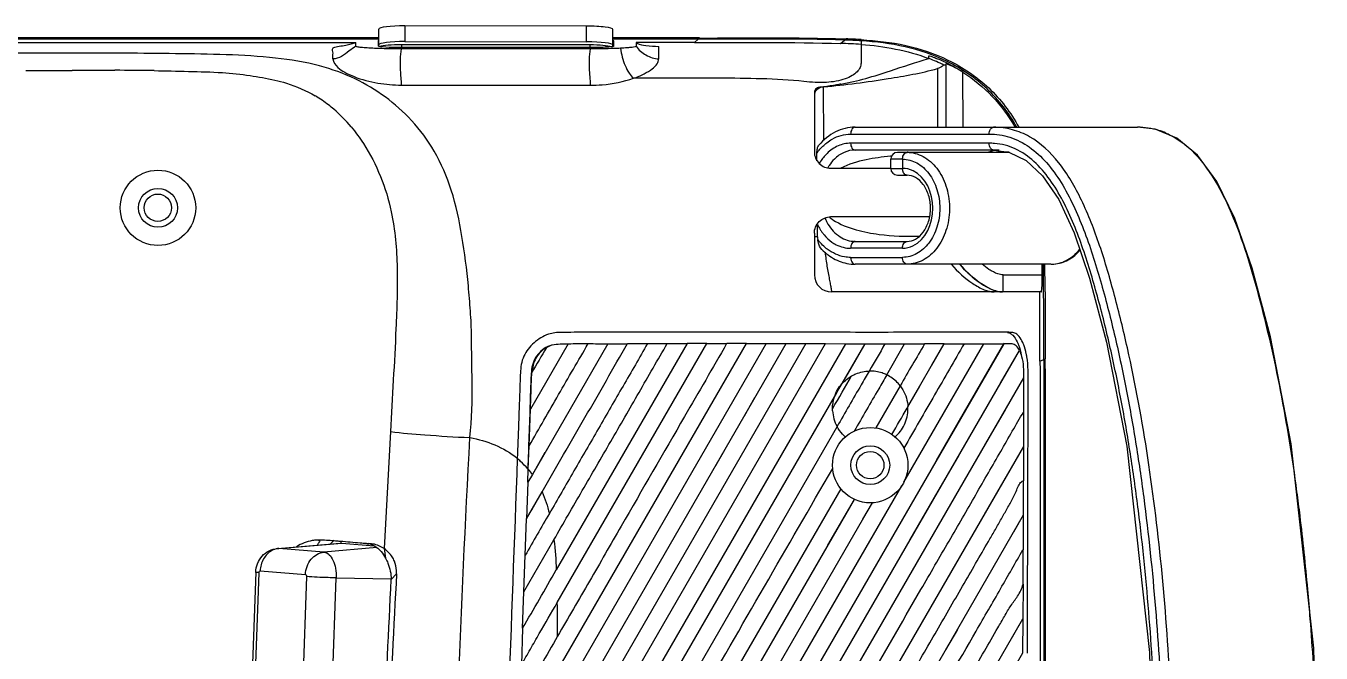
# Model space of a CAD drawing. Header units: millimetres. Extents: x 7426 to 8300, y 123 to 421.
# Drawn here: x 8222.36 to 8250.7, y 346.72 to 360.45 of the extents above; entities that cross this region are included whole.
import ezdxf

# ---------------------------------------------------------------- set-up
doc = ezdxf.new("R2010")
doc.units = ezdxf.units.MM
doc.layers.add('20_ALL_FEATURES', color=7, linetype='Continuous')

msp = doc.modelspace()

# ---------------------------------------------------------------- linework, layer by layer
at = {"layer": '20_ALL_FEATURES', "color": 7, "linetype": 'Continuous'}
for p, q in [((8230.075, 359.995), (8230.075, 360.377)), ((8230.65, 360.449), (8230.65, 360.105)), ((8234.625, 360.445), (8230.65, 360.449)), ((8234.625, 360.101), (8234.625, 360.445)), ((8235.2, 359.993), (8235.2, 360.372)), ((8230.062, 360.16), (8217.691, 360.159)), ((8217.691, 360.086), (8229.574, 360.086)), ((8229.574, 360.082), (8229.574, 360.084)), ((8229.574, 360.005), (8229.574, 360.082)), ((8230.062, 360.188), (8229.804, 360.188)), ((8230.062, 360.186), (8229.804, 360.186)), ((8230.062, 360.123), (8230.063, 360.005)), ((8230.088, 359.995), (8230.075, 359.995)), ((8234.706, 359.973), (8230.574, 359.974)), ((8234.706, 359.945), (8230.574, 359.946)), ((8230.575, 360.036), (8230.575, 359.974)), ((8234.7, 360.032), (8230.575, 360.036)), ((8230.65, 360.105), (8234.625, 360.101)), ((8234.7, 359.973), (8234.7, 360.032)), ((8235.2, 359.993), (8235.184, 359.993)), ((8237.094, 360.184), (8235.2, 360.186)), ((8237.094, 360.184), (8235.2, 360.185)), ((8237.065, 360.157), (8235.2, 360.158)), ((8235.217, 360.004), (8235.218, 360.122)), ((8235.706, 360.082), (8235.706, 360.004)), ((8236.986, 360.082), (8235.706, 360.082)), ((8236.206, 359.726), (8236.206, 360)), ((8236.986, 360.082), (8237.065, 360.158)), ((8240.181, 360.065), (8240.269, 360.139)), ((8240.269, 360.165), (8240.301, 360.164)), ((8240.269, 360.165), (8240.301, 360.164)), ((8240.631, 360.122), (8240.631, 360.043)), ((8222.356, 359.475), (8223.369, 359.475)), ((8223.369, 359.477), (8224.303, 359.477)), ((8242.3, 359.513), (8242.304, 358.23)), ((8242.486, 359.598), (8242.486, 358.23)), ((8242.861, 358.23), (8242.86, 359.434)), ((8230.574, 359.154), (8234.706, 359.15)), ((8239.819, 357.944), (8239.808, 359.112)), ((8239.609, 358.924), (8239.609, 357.685)), ((8240.5, 358.23), (8246.68, 358.23)), ((8240.402, 358.08), (8243.432, 358.08)), ((8239.665, 357.496), (8239.664, 357.664)), ((8243.432, 357.88), (8240.402, 357.88)), ((8243.65, 357.73), (8240.5, 357.73)), ((8243.876, 357.68), (8241.428, 357.68)), ((8243.863, 357.686), (8243.622, 357.685)), ((8241.278, 357.33), (8241.278, 357.53)), ((8241.538, 357.53), (8241.278, 357.53)), ((8241.538, 357.53), (8241.538, 357.33)), ((8239.963, 357.332), (8241.278, 357.332)), ((8241.278, 357.33), (8241.538, 357.33)), ((8241.428, 357.18), (8241.636, 357.18)), ((8242.125, 356.268), (8239.963, 356.268)), ((8239.677, 355.915), (8239.676, 356.095)), ((8239.609, 355.914), (8239.609, 354.998)), ((8239.678, 355.83), (8239.609, 355.83)), ((8239.678, 355.83), (8239.677, 355.915)), ((8240.5, 355.73), (8241.636, 355.73)), ((8241.538, 355.58), (8240.402, 355.58)), ((8240.402, 355.38), (8241.538, 355.38)), ((8244.786, 355.23), (8240.5, 355.23)), ((8243.736, 354.998), (8244.594, 354.998)), ((8244.572, 354.623), (8239.984, 354.623)), ((8240.286, 353.489), (8232.99, 340.853)), ((8239.421, 353.492), (8233.05, 342.456)), ((8234.224, 353.49), (8233.397, 352.057)), ((8235.09, 353.49), (8233.438, 350.629)), ((8236.823, 353.492), (8233.962, 348.536)), ((8233.983, 347.823), (8237.256, 353.492)), ((8238.556, 353.493), (8233.988, 345.581)), ((8233.989, 346.333), (8238.122, 353.493)), ((8233.989, 344.834), (8238.989, 353.493)), ((8243.751, 353.49), (8233.991, 336.586)), ((8233.992, 343.337), (8239.854, 353.491)), ((8235.523, 353.491), (8235.957, 353.491)), ((8235.957, 353.491), (8236.39, 353.492)), ((8236.39, 353.492), (8236.823, 353.492)), ((8237.256, 353.492), (8236.823, 353.492)), ((8237.256, 353.492), (8237.689, 353.493)), ((8238.123, 353.493), (8237.69, 353.493)), ((8238.122, 353.493), (8238.556, 353.493)), ((8238.556, 353.493), (8238.989, 353.493)), ((8239.421, 353.492), (8238.986, 352.739)), ((8238.988, 353.493), (8239.421, 353.492)), ((8239.421, 353.492), (8239.854, 353.491)), ((8239.854, 353.491), (8240.286, 353.489)), ((8240.215, 352.617), (8240.718, 353.487)), ((8241.192, 352.809), (8241.584, 353.488)), ((8241.567, 350.458), (8243.317, 353.49)), ((8241.584, 353.488), (8241.783, 353.489)), ((8241.654, 352.111), (8242.451, 353.491)), ((8241.783, 353.489), (8242.018, 353.49)), ((8242.181, 353.023), (8242.451, 353.49)), ((8242.451, 353.49), (8242.884, 353.49)), ((8242.884, 353.49), (8243.317, 353.49)), ((8243.75, 353.49), (8243.75, 353.49)), ((8233.989, 335.833), (8244.096, 353.339)), ((8244.545, 353.108), (8244.631, 353.147)), ((8244.662, 353.147), (8244.662, 353.161)), ((8244.186, 352.745), (8233.989, 335.082)), ((8241.486, 352.568), (8240.953, 351.646)), ((8241.654, 352.11), (8241.915, 352.562)), ((8232.961, 340.052), (8240.047, 352.326)), ((8238.076, 351.912), (8238.305, 352.309)), ((8239.529, 351.428), (8240.047, 352.326)), ((8233.367, 351.256), (8233.396, 352.057)), ((8241.636, 352.077), (8241.656, 352.067)), ((8243.782, 352.045), (8243.334, 351.268)), ((8244.284, 351.844), (8244.285, 352.059)), ((8244.283, 351.355), (8244.284, 351.844)), ((8230.334, 351.567), (8230.196, 349.003)), ((8240.105, 351.676), (8232.932, 339.252)), ((8233.349, 350.743), (8233.367, 351.256)), ((8244.183, 351.24), (8233.991, 333.586)), ((8237.449, 350.826), (8237.647, 351.169)), ((8244.182, 351.24), (8243.325, 349.753)), ((8244.183, 351.24), (8244.181, 350.486)), ((8244.282, 351.079), (8244.283, 351.355)), ((8233.714, 351.106), (8233.438, 350.629)), ((8242.238, 350.122), (8242.775, 351.051)), ((8244.28, 350.486), (8244.282, 351.079)), ((8233.339, 350.456), (8233.349, 350.743)), ((8233.438, 350.629), (8233.339, 350.456)), ((8232.787, 335.251), (8241.519, 350.375)), ((8233.338, 350.456), (8233.31, 349.656)), ((8240.186, 350.316), (8233.993, 339.589)), ((8238.53, 349.698), (8239.007, 350.524)), ((8244.178, 350.486), (8244.176, 349.733)), ((8244.278, 349.732), (8244.28, 350.45)), ((8244.28, 350.45), (8244.28, 350.486)), ((8232.845, 336.851), (8240.484, 350.082)), ((8233.31, 349.656), (8233.652, 350.249)), ((8233.423, 349.853), (8233.537, 350.05)), ((8240.873, 350.007), (8233.992, 338.089)), ((8239.904, 349.078), (8240.483, 350.082)), ((8240.873, 350.006), (8240.665, 349.646)), ((8241.699, 349.189), (8242.238, 350.122)), ((8244.179, 349.733), (8232.584, 329.65)), ((8244.176, 349.733), (8243.966, 349.363)), ((8244.179, 349.733), (8244.177, 348.978)), ((8244.278, 349.703), (8244.278, 349.732)), ((8244.278, 349.703), (8244.278, 349.732)), ((8233.281, 348.857), (8233.31, 349.656)), ((8244.276, 348.978), (8244.278, 349.703)), ((8228.773, 349.191), (8228.728, 349.19)), ((8228.757, 349.191), (8228.773, 349.191)), ((8228.808, 349.191), (8228.773, 349.191)), ((8228.81, 349.194), (8228.808, 349.191)), ((8233.253, 348.059), (8233.91, 349.196)), ((8234.442, 349.368), (8233.962, 348.536)), ((8240.474, 347.065), (8241.699, 349.189)), ((8227.863, 349.007), (8229.234, 349.124)), ((8227.863, 349.007), (8227.888, 349.007)), ((8227.888, 349.007), (8229.266, 349.124)), ((8228.878, 348.926), (8227.888, 349.007)), ((8230.038, 349.025), (8228.878, 348.926)), ((8229.266, 349.124), (8229.235, 349.124)), ((8229.266, 349.124), (8229.976, 349.067)), ((8230.196, 349.003), (8230.228, 348.791)), ((8244.173, 348.978), (8244.171, 348.224)), ((8244.275, 348.297), (8244.276, 348.978)), ((8233.253, 348.059), (8233.281, 348.857)), ((8227.384, 348.486), (8226.821, 332.502)), ((8226.896, 332.492), (8227.459, 348.476)), ((8227.483, 348.516), (8228.474, 348.436)), ((8228.494, 348.392), (8227.931, 332.408)), ((8228.582, 332.38), (8229.145, 348.364)), ((8229.145, 348.364), (8230.345, 348.339)), ((8230.467, 348.454), (8230.345, 348.329)), ((8244.275, 348.224), (8244.275, 348.297)), ((8233.225, 347.26), (8233.253, 348.059)), ((8244.174, 348.224), (8244.172, 347.469)), ((8244.273, 347.469), (8244.275, 348.224)), ((8242.562, 344.682), (8244.171, 347.469)), ((8243.943, 347.074), (8244.168, 347.469)), ((8244.168, 347.469), (8244.166, 346.715)), ((8244.272, 346.715), (8244.273, 347.469)), ((8233.225, 347.26), (8233.197, 346.461)), ((8242.737, 347.235), (8242.479, 346.788)), ((8240.86, 346.983), (8240.116, 345.696)), ((8244.166, 346.715), (8243.923, 346.291))]:
    msp.add_line(p, q, dxfattribs=at)
for points in [[(8250.696, 340.33), (8250.535, 346.822), (8250.043, 351.296), (8249.588, 353.637), (8249.191, 355.147), (8248.812, 356.234), (8248.416, 357.039), (8247.991, 357.616), (8247.541, 357.988), (8247.066, 358.185), (8246.68, 358.23)], [(8243.53, 357.73), (8243.865, 357.685), (8244.241, 357.505), (8244.603, 357.169), (8244.956, 356.647), (8245.294, 355.919), (8245.63, 354.928), (8245.998, 353.523), (8246.443, 351.243), (8246.938, 346.732), (8247.094, 340.33)], [(8240.215, 352.617), (8240.381, 352.904), (8240.718, 353.487)], [(8243.75, 353.49), (8242.889, 351.997), (8242.276, 350.935)], [(8243.25, 351.874), (8243.684, 352.628), (8244.095, 353.339)]]:
    msp.add_lwpolyline(points, dxfattribs=at)
for centre, radius in [((8225.246, 356.465), 0.825), ((8225.246, 356.465), 0.425), ((8225.244, 356.468), 0.3), ((8240.831, 350.83), 0.825), ((8240.831, 350.83), 0.425), ((8240.831, 350.83), 0.3)]:
    msp.add_circle(centre, radius, dxfattribs=at)
for centre, radius, start, end in [((8229.342, 361.015), 0.961, 282.5519, 283.941), ((8239.959, 351.145), 8.923, 85.6825, 88.5798), ((8239.992, 350.331), 9.812, 86.2626, 88.3822), ((8239.914, 348.52), 11.651, 86.4613, 88.099), ((8240.72, 356.122), 3.872, 63.6062, 68.9025), ((8240.778, 356.18), 3.864, 63.7609, 66.4244), ((8240.793, 356.213), 3.828, 63.5259, 63.7573), ((8240.83, 356.284), 3.747, 57.2107, 63.5466), ((8224.019, 272.203), 87.274, 89.25124, 89.81385), ((8227.272, 356.523), 2.78, 52.1895, 59.3368), ((8227.189, 356.416), 2.916, 49.2336, 52.1868), ((8227.02, 356.209), 3.182, 39.5584, 49.3818), ((8246.682, 356.655), 1.575, 72.9126, 90.0663), ((8246.675, 356.641), 1.591, 66.7937, 72.8166), ((8240.571, 356.952), 0.982, 134.2608, 141.2179), ((8241.428, 357.53), 0.15, 90, 180), ((8241.636, 356.977), 0.704, 86.5486, 89.9989), ((8243.658, 357.119), 0.612, 101.6693, 112.7492), ((8243.433, 356.421), 1.459, 85.307, 90.0166), ((8243.666, 357.158), 0.575, 111.1444, 113.6936), ((8243.651, 357.146), 0.584, 96.5745, 101.6085), ((8243.65, 357.158), 0.573, 94.0669, 96.5645), ((8243.651, 357.216), 0.515, 94.0143, 97.1701), ((8246.479, 356.312), 1.975, 51.1642, 53.4371), ((8240.709, 356.85), 1.154, 147.244, 149.5151), ((8240.65, 356.889), 1.083, 141.2208, 147.2869), ((8241.711, 352.408), 5.204, 94.6571, 94.8357), ((8241.428, 357.33), 0.15, 180, 270), ((8240.872, 356.679), 1.121, 203.0934, 204.0906), ((8240.617, 357.114), 1.091, 231.4268, 236.4915), ((8240.735, 356.626), 1.184, 206.6004, 212.3153), ((8240.674, 356.588), 1.112, 212.3324, 215.9631), ((8240.831, 356.661), 1.077, 204.0685, 208.2014), ((8240.425, 355.837), 0.747, 180.5103, 184.8503), ((8240.5, 356.305), 0.575, 265.5694, 269.9978), ((8240.504, 356.365), 1.011, 230.5394, 232.7471), ((8240.5, 356.091), 0.861, 267.181, 269.9994), ((8221.767, 354.739), 22.828, 0.6495, 1.2324), ((8208.585, 354.298), 36.076, 0.5181, 1.4806), ((8244.786, 355.935), 0.704, 270.003, 274.9007), ((8239.984, 354.998), 0.375, 180, 270), ((8057.616, 353.084), 186.929, 0.00729, 0.47156), ((8044.909, 353.045), 199.722, 0.02944, 0.45286), ((8281.397, 325.428), 55.259, 149.5828, 150.2392), ((8235.362, 486.343), 132.853, 269.88268, 270.06949), ((8241.059, 490.625), 137.138, 269.6768, 269.85729), ((8240.988, 444.191), 90.704, 269.82924, 270.10242), ((8240.833, 562.827), 209.34, 270.08696, 270.20565), ((8242.393, 214.225), 139.265, 89.97582, 90.15409), ((8186.003, 384.001), 62.738, 329.40272, 330.16119), ((8183.18, 385.351), 65.761, 329.85503, 330.14729), ((8086.434, 352.465), 157.851, 359.85256, 0.05265), ((8240.86, 352.073), 0.855, 183.5886, 195.6902), ((8131.339, 415.372), 127.168, 329.85236, 330.15017), ((8240.839, 352.06), 0.817, 0.4532, 3.5272), ((8240.895, 352.094), 0.894, 196.3601, 207.8865), ((8231.901, 349.538), 1.878, 47.0737, 50.0253), ((8231.844, 349.475), 1.963, 40.5114, 47.1095), ((8232.004, 349.605), 1.762, 35.5148, 40.227), ((8229.621, 348.554), 1.032, 142.9895, 143.3188), ((8227.155, 323.235), 26.009, 85.6366, 86.3556), ((8226.723, 317.515), 31.745, 85.4544, 85.6443), ((8227.918, 348.647), 0.361, 94.8837, 98.6299), ((8229.843, 348.48), 0.632, 80.2691, 93.0985), ((8229.845, 348.496), 0.617, 67.7712, 80.2006), ((8229.839, 348.483), 0.631, 55.5436, 67.6754), ((8644.098, 327.163), 414.295, 177.07149, 177.53496), ((8878.493, 313.186), 648.985, 176.884835, 177.192984), ((7897.633, 541.851), 387.927, 329.89298, 330.11052), ((8186.446, 347.001), 47.545, 0.101, 0.9901)]:
    msp.add_arc(centre, radius, start, end, dxfattribs=at)
for centre, major_axis, start_param, end_param in [((8230.65, 360.377), (0.575, -0.001), 1.570936, 3.141732), ((8234.625, 360.372), (0.575, -0.001), 0.000139, 1.570936), ((8230.65, 360.033), (0.575, -0.001), 7.854121, 9.424917), ((8230.575, 359.974), (0.5, -0.001), 1.570936, 2.824842), ((8234.625, 360.029), (0.575, -0.001), 6.283325, 7.854121), ((8234.7, 359.969), (0.5, -0.001), 0.367624, 1.570936)]:
    msp.add_ellipse(centre, major_axis=major_axis, ratio=0.125543, start_param=start_param, end_param=end_param, dxfattribs=at)
for points in [[(8237.094, 360.184), (8238.152, 360.182), (8239.211, 360.2), (8240.269, 360.165)], [(8229.804, 360.188), (8225.766, 360.188), (8221.729, 360.187), (8217.691, 360.187)], [(8229.551, 360.077), (8229.559, 360.079), (8229.566, 360.081), (8229.573, 360.084)], [(8235.727, 360.07), (8235.72, 360.072), (8235.713, 360.075), (8235.706, 360.079)], [(8236.986, 360.082), (8238.051, 360.082), (8239.116, 360.095), (8240.181, 360.065)], [(8240.269, 360.139), (8239.201, 360.17), (8238.133, 360.157), (8237.065, 360.157)], [(8240.631, 360.043), (8241.134, 360.005), (8241.643, 359.917), (8242.114, 359.734)], [(8242.114, 359.735), (8242.11, 359.753), (8242.111, 359.771), (8242.111, 359.79)], [(8242.466, 359.588), (8242.458, 359.588), (8242.449, 359.589), (8242.441, 359.591)], [(8239.752, 359.109), (8239.741, 359.109), (8239.727, 359.111), (8239.72, 359.103)], [(8239.813, 359.112), (8239.793, 359.11), (8239.773, 359.109), (8239.752, 359.109)], [(8239.609, 359), (8239.61, 358.975), (8239.61, 358.949), (8239.61, 358.924)], [(8247.302, 358.103), (8247.427, 358.049), (8247.546, 357.979), (8247.655, 357.898)], [(8239.664, 357.664), (8239.664, 357.698), (8239.666, 357.733), (8239.674, 357.766)], [(8239.674, 357.766), (8239.68, 357.792), (8239.691, 357.818), (8239.708, 357.838)], [(8241.587, 357.66), (8241.601, 357.672), (8241.619, 357.68), (8241.636, 357.68)], [(8243.586, 357.726), (8243.543, 357.721), (8243.5, 357.71), (8243.459, 357.694)], [(8241.552, 357.255), (8241.543, 357.279), (8241.538, 357.305), (8241.538, 357.33)], [(8241.767, 357.276), (8241.697, 357.311), (8241.617, 357.33), (8241.538, 357.33)], [(8239.705, 355.666), (8239.692, 355.701), (8239.684, 355.737), (8239.681, 355.774)], [(8239.862, 355.584), (8239.794, 355.64), (8239.733, 355.704), (8239.681, 355.774)], [(8239.8, 355.525), (8239.759, 355.564), (8239.726, 355.614), (8239.705, 355.666)], [(8241.538, 355.58), (8241.616, 355.58), (8241.696, 355.6), (8241.766, 355.633)], [(8240.46, 355.243), (8240.472, 355.235), (8240.486, 355.23), (8240.5, 355.23)], [(8244.625, 354.623), (8244.623, 354.826), (8244.622, 355.028), (8244.619, 355.23)], [(8244.659, 354.624), (8244.664, 354.137), (8244.661, 353.649), (8244.662, 353.161)], [(8230.453, 353.824), (8230.42, 353.071), (8230.371, 352.319), (8230.334, 351.567)], [(8232.121, 352.656), (8232.116, 352.988), (8232.108, 353.32), (8232.107, 353.651)], [(8233.744, 353.405), (8233.783, 353.428), (8233.825, 353.449), (8233.868, 353.462)], [(8234.224, 353.49), (8234.368, 353.492), (8234.513, 353.491), (8234.657, 353.491)], [(8234.657, 353.491), (8234.802, 353.491), (8234.946, 353.491), (8235.09, 353.49)], [(8241.15, 353.487), (8241.041, 353.286), (8240.921, 353.091), (8240.807, 352.892)], [(8244.284, 352.909), (8244.282, 353.007), (8244.274, 353.104), (8244.258, 353.201)], [(8244.664, 340.33), (8244.664, 344.603), (8244.666, 348.875), (8244.662, 353.147)], [(8244.285, 352.61), (8244.285, 352.71), (8244.286, 352.81), (8244.284, 352.909)], [(8232.07, 351.434), (8232.116, 351.84), (8232.126, 352.249), (8232.121, 352.656)], [(8240.047, 352.327), (8240.081, 352.433), (8240.14, 352.534), (8240.215, 352.616)], [(8240.215, 352.617), (8240.274, 352.683), (8240.346, 352.741), (8240.424, 352.785)], [(8244.186, 352.745), (8244.186, 352.494), (8244.185, 352.244), (8244.185, 351.993)], [(8240.006, 352.067), (8240.006, 352.155), (8240.02, 352.243), (8240.047, 352.326)], [(8240.007, 352.02), (8240.006, 352.035), (8240.005, 352.052), (8240.007, 352.067)], [(8241.635, 352.077), (8241.641, 352.088), (8241.649, 352.099), (8241.654, 352.111)], [(8244.184, 351.993), (8244.184, 351.742), (8244.183, 351.491), (8244.182, 351.24)], [(8233.108, 350.981), (8232.843, 343.749), (8232.582, 336.516), (8232.321, 329.284)], [(8233.652, 350.249), (8233.719, 350.096), (8233.77, 349.935), (8233.81, 349.773)], [(8233.81, 349.773), (8233.632, 349.469), (8233.458, 349.162), (8233.281, 348.857)], [(8229.099, 349.179), (8229.071, 349.159), (8229.046, 349.134), (8229.024, 349.108)], [(8233.91, 349.196), (8233.936, 348.977), (8233.952, 348.756), (8233.962, 348.536)], [(8227.864, 349.004), (8227.819, 348.997), (8227.775, 348.982), (8227.735, 348.96)], [(8233.99, 347.085), (8233.868, 346.87), (8233.743, 346.656), (8233.619, 346.442)]]:
    msp.add_open_spline(points, degree=3, dxfattribs=at)
for points, knots in [([(8229.074, 359.726), (8229.072, 359.748), (8229.068, 359.79), (8229.087, 359.868), (8229.054, 359.936), (8229.077, 359.966)], [0, 0, 0, 0, 0.26751, 0.523743, 1, 1, 1, 1]), ([(8229.574, 360.005), (8229.525, 359.971), (8229.42, 359.896), (8229.272, 359.771), (8229.138, 359.729), (8229.074, 359.726)], [0, 0, 0, 0, 0.305778, 0.668966, 1, 1, 1, 1]), ([(8229.077, 359.966), (8229.088, 359.976), (8229.121, 359.989), (8229.203, 360.006), (8229.316, 360.016), (8229.441, 360.044), (8229.517, 360.066), (8229.551, 360.077)], [0, 0, 0, 0, 0.08664, 0.213287, 0.515117, 0.777975, 1, 1, 1, 1]), ([(8229.985, 359.956), (8229.931, 359.959), (8229.832, 359.964), (8229.707, 359.974), (8229.624, 359.985), (8229.587, 359.994), (8229.574, 360.001), (8229.574, 360.005)], [0, 0, 0, 0, 0.393431, 0.703917, 0.914419, 0.973431, 1, 1, 1, 1]), ([(8230.574, 359.945), (8230.519, 359.945), (8230.323, 359.946), (8230.127, 359.95), (8229.985, 359.956)], [0, 0, 0, 0, 0.277425, 1, 1, 1, 1]), ([(8230.069, 360.128), (8230.067, 360.127), (8230.065, 360.126), (8230.062, 360.124), (8230.062, 360.123)], [0, 0, 0, 0, 0.652632, 1, 1, 1, 1]), ([(8230.065, 360.002), (8230.064, 360.003), (8230.064, 360.003), (8230.063, 360.004), (8230.063, 360.005)], [0, 0, 0, 0, 0.574678, 1, 1, 1, 1]), ([(8230.16, 359.987), (8230.153, 359.988), (8230.128, 359.99), (8230.104, 359.993), (8230.088, 359.996)], [0, 0, 0, 0, 0.307095, 1, 1, 1, 1]), ([(8230.574, 359.974), (8230.534, 359.974), (8230.396, 359.976), (8230.258, 359.979), (8230.16, 359.987)], [0, 0, 0, 0, 0.288612, 1, 1, 1, 1]), ([(8230.574, 359.154), (8230.574, 359.263), (8230.542, 359.525), (8230.549, 359.792), (8230.574, 359.945)], [0, 0, 0, 0, 0.412543, 1, 1, 1, 1]), ([(8234.706, 359.944), (8234.676, 359.792), (8234.672, 359.568), (8234.696, 359.305), (8234.706, 359.195), (8234.706, 359.15)], [0, 0, 0, 0, 0.586722, 0.829731, 1, 1, 1, 1]), ([(8235.108, 359.985), (8235.081, 359.983), (8234.947, 359.976), (8234.813, 359.974), (8234.706, 359.974)], [0, 0, 0, 0, 0.201883, 1, 1, 1, 1]), ([(8235.369, 359.959), (8235.321, 359.957), (8235.1, 359.947), (8234.879, 359.944), (8234.706, 359.944)], [0, 0, 0, 0, 0.221308, 1, 1, 1, 1]), ([(8235.184, 359.993), (8235.179, 359.992), (8235.153, 359.989), (8235.128, 359.987), (8235.108, 359.985)], [0, 0, 0, 0, 0.199662, 1, 1, 1, 1]), ([(8235.217, 360.004), (8235.217, 360.003), (8235.214, 360), (8235.211, 359.999), (8235.209, 359.998)], [0, 0, 0, 0, 0.335521, 1, 1, 1, 1]), ([(8235.218, 360.122), (8235.218, 360.123), (8235.215, 360.126), (8235.212, 360.127), (8235.21, 360.128)], [0, 0, 0, 0, 0.336012, 1, 1, 1, 1]), ([(8235.706, 360.004), (8235.706, 359.995), (8235.664, 359.988), (8235.609, 359.976), (8235.498, 359.967), (8235.417, 359.962), (8235.369, 359.96)], [0, 0, 0, 0, 0.074535, 0.269984, 0.583046, 1, 1, 1, 1]), ([(8235.369, 359.959), (8235.383, 359.829), (8235.434, 359.639), (8235.543, 359.423), (8235.613, 359.332), (8235.652, 359.302)], [0, 0, 0, 0, 0.53858, 0.794543, 1, 1, 1, 1]), ([(8235.706, 360.004), (8235.761, 359.924), (8235.917, 359.796), (8236.108, 359.73), (8236.206, 359.726)], [0, 0, 0, 0, 0.493348, 1, 1, 1, 1]), ([(8235.727, 360.07), (8235.787, 360.038), (8235.952, 360.012), (8236.112, 360.003), (8236.206, 360)], [0, 0, 0, 0, 0.415759, 1, 1, 1, 1]), ([(8240.631, 360.043), (8240.631, 360.014), (8240.631, 359.878), (8240.63, 359.743), (8240.631, 359.636)], [0, 0, 0, 0, 0.214163, 1, 1, 1, 1]), ([(8242.512, 359.669), (8242.222, 359.812), (8241.601, 360.024), (8240.955, 360.101), (8240.631, 360.122)], [0, 0, 0, 0, 0.499719, 1, 1, 1, 1]), ([(8240.633, 360.148), (8240.96, 360.128), (8241.612, 360.055), (8242.239, 359.845), (8242.532, 359.702)], [0, 0, 0, 0, 0.500365, 1, 1, 1, 1]), ([(8232.107, 353.651), (8232.106, 353.836), (8232.085, 354.206), (8232.026, 354.937), (8231.914, 355.824), (8231.707, 356.826), (8231.336, 357.693), (8230.83, 358.382), (8230.233, 358.909), (8229.553, 359.32), (8228.742, 359.612), (8227.787, 359.766), (8226.731, 359.825), (8225.629, 359.842), (8224.147, 359.854), (8222.292, 359.853), (8220.809, 359.852), (8220.067, 359.853)], [0, 0, 0, 0, 0.034458, 0.068813, 0.1366, 0.200914, 0.258874, 0.310677, 0.35881, 0.406257, 0.457811, 0.518445, 0.585725, 0.654616, 0.723674, 0.861836, 1, 1, 1, 1]), ([(8229.074, 359.726), (8229.074, 359.654), (8229.172, 359.535), (8229.342, 359.424), (8229.631, 359.29), (8230.048, 359.183), (8230.401, 359.154), (8230.574, 359.154)], [0, 0, 0, 0, 0.129899, 0.236361, 0.371552, 0.691655, 1, 1, 1, 1]), ([(8235.652, 359.302), (8235.733, 359.327), (8235.874, 359.39), (8236.051, 359.492), (8236.169, 359.602), (8236.202, 359.688), (8236.206, 359.726)], [0, 0, 0, 0, 0.349194, 0.632871, 0.843518, 1, 1, 1, 1]), ([(8240.631, 359.636), (8240.629, 359.603), (8240.613, 359.532), (8240.542, 359.436), (8240.429, 359.352), (8240.209, 359.251), (8239.848, 359.193), (8239.545, 359.213), (8239.381, 359.23)], [0, 0, 0, 0, 0.069217, 0.148891, 0.245954, 0.362581, 0.654349, 1, 1, 1, 1]), ([(8240.186, 359.174), (8240.556, 359.236), (8241.197, 359.438), (8241.831, 359.651), (8242.114, 359.734)], [0, 0, 0, 0, 0.559649, 1, 1, 1, 1]), ([(8242.111, 359.79), (8242.113, 359.795), (8242.144, 359.784), (8242.181, 359.778), (8242.25, 359.752), (8242.297, 359.733), (8242.323, 359.722)], [0, 0, 0, 0, 0.07671, 0.298495, 0.624395, 1, 1, 1, 1]), ([(8244.038, 358.233), (8243.865, 358.541), (8243.425, 359.11), (8242.83, 359.513), (8242.512, 359.669)], [0, 0, 0, 0, 0.499991, 1, 1, 1, 1]), ([(8242.532, 359.702), (8242.856, 359.544), (8243.463, 359.133), (8243.907, 358.549), (8244.082, 358.234)], [0, 0, 0, 0, 0.499889, 1, 1, 1, 1]), ([(8225.16, 359.469), (8225.412, 359.465), (8225.91, 359.455), (8226.409, 359.441), (8226.655, 359.427)], [0, 0, 0, 0, 0.506199, 1, 1, 1, 1]), ([(8226.655, 359.427), (8226.857, 359.415), (8227.242, 359.369), (8227.623, 359.303), (8227.803, 359.263)], [0, 0, 0, 0, 0.524912, 1, 1, 1, 1]), ([(8239.817, 359.113), (8240.286, 359.16), (8241.118, 359.267), (8241.945, 359.417), (8242.3, 359.513)], [0, 0, 0, 0, 0.562148, 1, 1, 1, 1]), ([(8242.441, 359.591), (8242.433, 359.582), (8242.393, 359.546), (8242.341, 359.524), (8242.3, 359.513)], [0, 0, 0, 0, 0.218555, 1, 1, 1, 1]), ([(8242.486, 359.598), (8242.486, 359.593), (8242.476, 359.588), (8242.469, 359.588), (8242.466, 359.588)], [0, 0, 0, 0, 0.626102, 1, 1, 1, 1]), ([(8242.587, 359.583), (8242.563, 359.594), (8242.528, 359.605), (8242.499, 359.616), (8242.486, 359.615), (8242.486, 359.612)], [0, 0, 0, 0, 0.741673, 0.931019, 1, 1, 1, 1]), ([(8242.86, 359.434), (8242.836, 359.45), (8242.748, 359.504), (8242.656, 359.553), (8242.587, 359.583)], [0, 0, 0, 0, 0.272553, 1, 1, 1, 1]), ([(8242.86, 359.434), (8243.093, 359.285), (8243.525, 358.929), (8243.857, 358.477), (8243.994, 358.237)], [0, 0, 0, 0, 0.499927, 1, 1, 1, 1]), ([(8227.803, 359.263), (8227.888, 359.244), (8228.196, 359.161), (8228.491, 359.032), (8228.689, 358.915)], [0, 0, 0, 0, 0.274576, 1, 1, 1, 1]), ([(8234.706, 359.15), (8234.792, 359.15), (8235.112, 359.164), (8235.432, 359.224), (8235.652, 359.302)], [0, 0, 0, 0, 0.268689, 1, 1, 1, 1]), ([(8239.381, 359.23), (8239.072, 359.267), (8238.45, 359.296), (8237.207, 359.308), (8236.274, 359.302), (8235.652, 359.302)], [0, 0, 0, 0, 0.249997, 0.49999, 1, 1, 1, 1]), ([(8239.808, 359.112), (8239.754, 359.105), (8239.649, 359.071), (8239.609, 358.967), (8239.609, 358.924)], [0, 0, 0, 0, 0.560932, 1, 1, 1, 1]), ([(8239.716, 359.104), (8239.687, 359.098), (8239.634, 359.076), (8239.61, 359.023), (8239.609, 359)], [0, 0, 0, 0, 0.56029, 1, 1, 1, 1]), ([(8240.186, 359.174), (8240.156, 359.168), (8240.032, 359.145), (8239.908, 359.126), (8239.813, 359.112)], [0, 0, 0, 0, 0.244242, 1, 1, 1, 1]), ([(8229.474, 358.236), (8229.57, 358.121), (8229.977, 357.565), (8230.24, 356.906), (8230.351, 356.379)], [0, 0, 0, 0, 0.217153, 1, 1, 1, 1]), ([(8240.5, 358.23), (8240.353, 358.23), (8240.048, 358.154), (8239.809, 357.956), (8239.708, 357.838)], [0, 0, 0, 0, 0.486148, 1, 1, 1, 1]), ([(8240.5, 358.23), (8240.473, 358.23), (8240.414, 358.183), (8240.402, 358.117), (8240.402, 358.08)], [0, 0, 0, 0, 0.427355, 1, 1, 1, 1]), ([(8243.432, 358.08), (8243.432, 358.117), (8243.444, 358.183), (8243.503, 358.23), (8243.53, 358.23)], [0, 0, 0, 0, 0.572622, 1, 1, 1, 1]), ([(8247.51, 340.33), (8247.521, 341.254), (8247.515, 343.084), (8247.427, 345.796), (8247.24, 348.43), (8246.935, 350.961), (8246.565, 352.989), (8246.188, 354.534), (8245.873, 355.621), (8245.492, 356.611), (8245.013, 357.45), (8244.464, 357.977), (8243.944, 358.195), (8243.669, 358.23), (8243.53, 358.23)], [0, 0, 0, 0, 0.144605, 0.286485, 0.424591, 0.557867, 0.685474, 0.746989, 0.806665, 0.862534, 0.912727, 0.957155, 0.978333, 1, 1, 1, 1]), ([(8239.878, 357.89), (8239.917, 357.92), (8240.072, 358.026), (8240.264, 358.08), (8240.402, 358.08)], [0, 0, 0, 0, 0.261891, 1, 1, 1, 1]), ([(8243.432, 358.08), (8243.585, 358.08), (8243.899, 358.033), (8244.333, 357.81), (8244.707, 357.458), (8245.131, 356.861), (8245.526, 355.986), (8245.88, 354.867), (8246.178, 353.707), (8246.432, 352.527), (8246.644, 351.332), (8246.879, 349.723), (8247.089, 347.693), (8247.238, 345.244), (8247.305, 342.788), (8247.308, 341.15), (8247.298, 340.33)], [0, 0, 0, 0, 0.024162, 0.049269, 0.076064, 0.104535, 0.16466, 0.227007, 0.290258, 0.353957, 0.417987, 0.482264, 0.611304, 0.740732, 0.870341, 1, 1, 1, 1]), ([(8239.609, 357.685), (8239.607, 357.603), (8239.682, 357.405), (8239.88, 357.33), (8239.963, 357.332)], [0, 0, 0, 0, 0.500162, 1, 1, 1, 1]), ([(8239.664, 357.664), (8239.679, 357.686), (8239.743, 357.768), (8239.818, 357.842), (8239.878, 357.89)], [0, 0, 0, 0, 0.256897, 1, 1, 1, 1]), ([(8240.402, 357.88), (8240.31, 357.88), (8240.116, 357.838), (8239.956, 357.725), (8239.886, 357.656)], [0, 0, 0, 0, 0.484239, 1, 1, 1, 1]), ([(8240.5, 357.73), (8240.419, 357.73), (8240.249, 357.693), (8240.108, 357.592), (8240.046, 357.531)], [0, 0, 0, 0, 0.483867, 1, 1, 1, 1]), ([(8240.402, 357.88), (8240.402, 357.844), (8240.414, 357.778), (8240.473, 357.73), (8240.5, 357.73)], [0, 0, 0, 0, 0.572645, 1, 1, 1, 1]), ([(8241.538, 357.53), (8241.538, 357.543), (8241.542, 357.59), (8241.562, 357.638), (8241.587, 357.66)], [0, 0, 0, 0, 0.275716, 1, 1, 1, 1]), ([(8241.679, 357.679), (8241.8, 357.672), (8242.053, 357.586), (8242.344, 357.294), (8242.528, 356.889), (8242.587, 356.427), (8242.513, 355.969), (8242.315, 355.576), (8242.012, 355.3), (8241.757, 355.23), (8241.636, 355.23)], [0, 0, 0, 0, 0.109231, 0.229103, 0.361674, 0.502071, 0.641946, 0.773167, 0.891516, 1, 1, 1, 1]), ([(8243.53, 357.73), (8243.502, 357.73), (8243.444, 357.778), (8243.432, 357.844), (8243.432, 357.88)], [0, 0, 0, 0, 0.427889, 1, 1, 1, 1]), ([(8247.146, 340.33), (8247.157, 341.125), (8247.154, 342.714), (8247.092, 345.095), (8246.953, 347.472), (8246.758, 349.443), (8246.54, 351.008), (8246.343, 352.172), (8246.108, 353.323), (8245.83, 354.458), (8245.505, 355.566), (8245.154, 356.452), (8244.776, 357.088), (8244.436, 357.49), (8244.024, 357.78), (8243.707, 357.863), (8243.552, 357.875)], [0, 0, 0, 0, 0.128392, 0.256756, 0.385008, 0.512975, 0.57677, 0.640368, 0.703695, 0.766658, 0.829114, 0.890347, 0.919957, 0.948292, 0.974891, 1, 1, 1, 1]), ([(8247.717, 357.851), (8247.924, 357.684), (8248.294, 357.244), (8248.708, 356.453), (8249.045, 355.543), (8249.431, 354.209), (8249.83, 352.44), (8250.062, 350.992), (8250.161, 350.25)], [0, 0, 0, 0, 0.098599, 0.208801, 0.329565, 0.45733, 0.722815, 1, 1, 1, 1]), ([(8240.046, 357.531), (8240.004, 357.489), (8239.953, 357.427), (8239.911, 357.359), (8239.901, 357.341)], [0, 0, 0, 0, 0.742775, 1, 1, 1, 1]), ([(8241.272, 357.594), (8241.094, 357.578), (8240.723, 357.528), (8240.359, 357.42), (8240.184, 357.333)], [0, 0, 0, 0, 0.477014, 1, 1, 1, 1]), ([(8241.538, 357.53), (8241.646, 357.53), (8241.874, 357.467), (8242.141, 357.218), (8242.313, 356.864), (8242.373, 356.455), (8242.313, 356.046), (8242.141, 355.692), (8241.874, 355.443), (8241.646, 355.38), (8241.538, 355.38)], [0, 0, 0, 0, 0.10877, 0.22766, 0.359589, 0.5, 0.640411, 0.77234, 0.89123, 1, 1, 1, 1]), ([(8241.636, 357.18), (8241.628, 357.18), (8241.588, 357.189), (8241.562, 357.227), (8241.552, 357.255)], [0, 0, 0, 0, 0.219204, 1, 1, 1, 1]), ([(8241.636, 355.73), (8241.7, 355.73), (8241.84, 355.771), (8242.009, 355.934), (8242.123, 356.173), (8242.163, 356.455), (8242.123, 356.738), (8242.009, 356.977), (8241.84, 357.139), (8241.7, 357.18), (8241.636, 357.18)], [0, 0, 0, 0, 0.098278, 0.214517, 0.351211, 0.499978, 0.648753, 0.785465, 0.901719, 1, 1, 1, 1]), ([(8241.766, 355.633), (8242.045, 355.768), (8242.357, 356.455), (8242.046, 357.141), (8241.767, 357.276)], [0, 0, 0, 0, 0.499887, 1, 1, 1, 1]), ([(8230.351, 356.379), (8230.437, 355.975), (8230.503, 355.118), (8230.472, 354.265), (8230.453, 353.824)], [0, 0, 0, 0, 0.48275, 1, 1, 1, 1]), ([(8239.609, 355.914), (8239.607, 355.997), (8239.682, 356.195), (8239.88, 356.27), (8239.963, 356.268)], [0, 0, 0, 0, 0.50025, 1, 1, 1, 1]), ([(8239.882, 356.152), (8239.943, 356.038), (8240.101, 355.839), (8240.341, 355.741), (8240.456, 355.732)], [0, 0, 0, 0, 0.52859, 1, 1, 1, 1]), ([(8240.015, 356.204), (8240.169, 356.102), (8240.508, 355.97), (8241.146, 355.853), (8241.613, 355.833), (8241.905, 355.847)], [0, 0, 0, 0, 0.285837, 0.548683, 1, 1, 1, 1]), ([(8239.773, 355.934), (8239.789, 355.913), (8239.852, 355.832), (8239.928, 355.761), (8239.99, 355.717)], [0, 0, 0, 0, 0.258855, 1, 1, 1, 1]), ([(8239.99, 355.717), (8240.021, 355.695), (8240.146, 355.619), (8240.294, 355.58), (8240.402, 355.58)], [0, 0, 0, 0, 0.260145, 1, 1, 1, 1]), ([(8240.5, 355.73), (8240.473, 355.73), (8240.414, 355.683), (8240.402, 355.617), (8240.402, 355.58)], [0, 0, 0, 0, 0.427355, 1, 1, 1, 1]), ([(8241.538, 355.58), (8241.538, 355.617), (8241.55, 355.683), (8241.609, 355.73), (8241.636, 355.73)], [0, 0, 0, 0, 0.572645, 1, 1, 1, 1]), ([(8239.8, 355.526), (8239.89, 355.44), (8240.093, 355.298), (8240.336, 355.237), (8240.455, 355.231)], [0, 0, 0, 0, 0.510477, 1, 1, 1, 1]), ([(8239.841, 355.492), (8239.853, 355.389), (8239.875, 355.238), (8239.909, 355.043), (8239.934, 354.911), (8239.955, 354.799), (8239.97, 354.719), (8239.978, 354.672), (8239.984, 354.645), (8239.983, 354.634), (8239.986, 354.623), (8239.984, 354.623)], [0, 0, 0, 0, 0.352093, 0.52045, 0.674352, 0.806764, 0.910119, 0.948522, 0.976832, 0.994149, 1, 1, 1, 1]), ([(8240.402, 355.38), (8240.358, 355.38), (8240.176, 355.396), (8240.002, 355.477), (8239.892, 355.56)], [0, 0, 0, 0, 0.244303, 1, 1, 1, 1]), ([(8240.402, 355.38), (8240.402, 355.366), (8240.407, 355.316), (8240.43, 355.264), (8240.46, 355.243)], [0, 0, 0, 0, 0.281339, 1, 1, 1, 1]), ([(8241.636, 355.23), (8241.609, 355.23), (8241.55, 355.278), (8241.538, 355.344), (8241.538, 355.38)], [0, 0, 0, 0, 0.427355, 1, 1, 1, 1]), ([(8244.847, 355.233), (8244.954, 355.242), (8245.174, 355.315), (8245.345, 355.468), (8245.419, 355.559)], [0, 0, 0, 0, 0.479949, 1, 1, 1, 1]), ([(8244.851, 355.233), (8244.959, 355.242), (8245.177, 355.309), (8245.352, 355.453), (8245.427, 355.538)], [0, 0, 0, 0, 0.488269, 1, 1, 1, 1]), ([(8242.606, 355.228), (8242.743, 355.067), (8242.973, 354.86), (8243.301, 354.671), (8243.467, 354.623), (8243.541, 354.623)], [0, 0, 0, 0, 0.557339, 0.803644, 1, 1, 1, 1]), ([(8242.788, 355.229), (8242.9, 355.097), (8243.138, 354.874), (8243.42, 354.698), (8243.564, 354.651)], [0, 0, 0, 0, 0.533219, 1, 1, 1, 1]), ([(8242.792, 355.228), (8242.905, 355.098), (8243.144, 354.876), (8243.425, 354.701), (8243.569, 354.653)], [0, 0, 0, 0, 0.531905, 1, 1, 1, 1]), ([(8243.478, 355.088), (8243.461, 355.098), (8243.393, 355.14), (8243.328, 355.189), (8243.281, 355.229)], [0, 0, 0, 0, 0.238988, 1, 1, 1, 1]), ([(8243.736, 354.998), (8243.716, 354.998), (8243.625, 355.009), (8243.541, 355.051), (8243.478, 355.088)], [0, 0, 0, 0, 0.20944, 1, 1, 1, 1]), ([(8243.742, 354.651), (8243.742, 354.67), (8243.739, 354.786), (8243.736, 354.901), (8243.736, 354.998)], [0, 0, 0, 0, 0.165338, 1, 1, 1, 1]), ([(8244.581, 354.652), (8244.588, 354.698), (8244.593, 354.813), (8244.595, 354.929), (8244.594, 354.998)], [0, 0, 0, 0, 0.399657, 1, 1, 1, 1]), ([(8243.564, 354.651), (8243.578, 354.647), (8243.63, 354.631), (8243.684, 354.623), (8243.723, 354.623)], [0, 0, 0, 0, 0.269686, 1, 1, 1, 1]), ([(8243.569, 354.653), (8243.582, 354.649), (8243.63, 354.635), (8243.679, 354.626), (8243.716, 354.624)], [0, 0, 0, 0, 0.267361, 1, 1, 1, 1]), ([(8243.738, 354.623), (8243.741, 354.623), (8243.741, 354.637), (8243.742, 354.644), (8243.742, 354.651)], [0, 0, 0, 0, 0.265429, 1, 1, 1, 1]), ([(8244.572, 354.623), (8244.575, 354.623), (8244.578, 354.637), (8244.58, 354.645), (8244.581, 354.652)], [0, 0, 0, 0, 0.285833, 1, 1, 1, 1]), ([(8233.793, 353.697), (8233.676, 353.658), (8233.458, 353.527), (8233.264, 353.276), (8233.187, 353.037), (8233.171, 352.787), (8233.162, 352.476), (8233.149, 352.102), (8233.13, 351.604), (8233.116, 351.23), (8233.108, 350.981)], [0, 0, 0, 0, 0.123836, 0.248008, 0.310499, 0.373117, 0.498461, 0.62383, 0.749215, 1, 1, 1, 1]), ([(8242.284, 353.74), (8241.653, 353.74), (8240.67, 353.737), (8239.325, 353.743), (8238.242, 353.743), (8237.326, 353.742), (8236.587, 353.741), (8236.03, 353.741), (8235.471, 353.741), (8235.004, 353.741), (8234.631, 353.74), (8234.35, 353.739), (8234.116, 353.739), (8233.929, 353.735), (8233.837, 353.711), (8233.793, 353.697)], [0, 0, 0, 0, 0.222639, 0.347066, 0.475111, 0.605084, 0.67051, 0.736142, 0.801942, 0.867876, 0.900882, 0.933911, 0.96696, 0.983486, 1, 1, 1, 1]), ([(8243.752, 353.741), (8243.646, 353.742), (8243.424, 353.739), (8242.934, 353.742), (8242.551, 353.74), (8242.284, 353.74)], [0, 0, 0, 0, 0.216171, 0.454109, 1, 1, 1, 1]), ([(8244.09, 353.646), (8244.069, 353.673), (8244.023, 353.721), (8243.929, 353.738), (8243.841, 353.74), (8243.782, 353.741), (8243.752, 353.741)], [0, 0, 0, 0, 0.2785, 0.515641, 0.754391, 1, 1, 1, 1]), ([(8243.833, 353.734), (8243.854, 353.732), (8243.898, 353.721), (8243.978, 353.655), (8244.021, 353.584), (8244.046, 353.532)], [0, 0, 0, 0, 0.20486, 0.435563, 1, 1, 1, 1]), ([(8233.859, 353.46), (8233.745, 353.427), (8233.587, 353.315), (8233.46, 353.109), (8233.416, 352.93), (8233.407, 352.749), (8233.396, 352.507), (8233.386, 352.083), (8233.362, 351.477), (8233.347, 350.992), (8233.336, 350.75)], [0, 0, 0, 0, 0.12314, 0.185516, 0.247957, 0.310588, 0.37324, 0.498573, 0.74928, 1, 1, 1, 1]), ([(8233.367, 351.256), (8233.477, 351.442), (8233.689, 351.816), (8234.014, 352.374), (8234.332, 352.935), (8234.555, 353.302), (8234.657, 353.491)], [0, 0, 0, 0, 0.250362, 0.500555, 0.750476, 1, 1, 1, 1]), ([(8233.743, 353.407), (8233.649, 353.352), (8233.486, 353.187), (8233.437, 352.966), (8233.428, 352.857)], [0, 0, 0, 0, 0.499075, 1, 1, 1, 1]), ([(8233.652, 350.249), (8233.807, 350.521), (8234.122, 351.06), (8234.587, 351.873), (8235.061, 352.679), (8235.357, 353.228), (8235.523, 353.491)], [0, 0, 0, 0, 0.250452, 0.50073, 0.750667, 1, 1, 1, 1]), ([(8235.957, 353.491), (8235.782, 353.18), (8235.42, 352.564), (8234.885, 351.634), (8234.347, 350.705), (8233.991, 350.082), (8233.81, 349.773)], [0, 0, 0, 0, 0.24923, 0.499174, 0.7495, 1, 1, 1, 1]), ([(8233.868, 353.462), (8233.925, 353.479), (8234.046, 353.486), (8234.165, 353.489), (8234.224, 353.49)], [0, 0, 0, 0, 0.499369, 1, 1, 1, 1]), ([(8233.91, 349.196), (8234.115, 349.556), (8234.532, 350.272), (8235.151, 351.348), (8235.774, 352.419), (8236.179, 353.138), (8236.39, 353.492)], [0, 0, 0, 0, 0.250547, 0.500925, 0.750892, 1, 1, 1, 1]), ([(8237.689, 353.493), (8237.385, 352.96), (8236.612, 351.63), (8235.612, 349.895), (8234.687, 348.289), (8234.22, 347.488), (8233.99, 347.085)], [0, 0, 0, 0, 0.24866, 0.623966, 0.811947, 1, 1, 1, 1]), ([(8242.018, 353.49), (8241.935, 353.334), (8241.75, 353.032), (8241.575, 352.723), (8241.486, 352.568)], [0, 0, 0, 0, 0.496444, 1, 1, 1, 1]), ([(8242.884, 353.49), (8242.674, 353.115), (8242.227, 352.358), (8241.79, 351.594), (8241.566, 351.205)], [0, 0, 0, 0, 0.489058, 1, 1, 1, 1]), ([(8243.317, 353.49), (8243.354, 353.49), (8243.499, 353.49), (8243.643, 353.491), (8243.75, 353.49)], [0, 0, 0, 0, 0.262024, 1, 1, 1, 1]), ([(8244.096, 353.339), (8244.077, 353.377), (8244.045, 353.428), (8243.985, 353.477), (8243.922, 353.489), (8243.844, 353.489), (8243.782, 353.491), (8243.75, 353.491)], [0, 0, 0, 0, 0.308504, 0.434519, 0.546509, 0.769825, 1, 1, 1, 1]), ([(8244.046, 353.532), (8244.056, 353.511), (8244.096, 353.415), (8244.122, 353.314), (8244.136, 353.236)], [0, 0, 0, 0, 0.229536, 1, 1, 1, 1]), ([(8244.189, 353.466), (8244.183, 353.483), (8244.156, 353.547), (8244.122, 353.607), (8244.09, 353.646)], [0, 0, 0, 0, 0.273656, 1, 1, 1, 1]), ([(8244.258, 353.201), (8244.254, 353.224), (8244.237, 353.314), (8244.213, 353.403), (8244.189, 353.466)], [0, 0, 0, 0, 0.263812, 1, 1, 1, 1]), ([(8244.095, 353.339), (8244.115, 353.299), (8244.183, 353.107), (8244.186, 352.902), (8244.186, 352.745)], [0, 0, 0, 0, 0.221432, 1, 1, 1, 1]), ([(8244.631, 353.147), (8244.633, 348.875), (8244.632, 340.331), (8244.636, 331.786), (8244.627, 327.514)], [0, 0, 0, 0, 0.5, 1, 1, 1, 1]), ([(8233.397, 352.057), (8233.402, 352.19), (8233.412, 352.457), (8233.416, 352.724), (8233.427, 352.857)], [0, 0, 0, 0, 0.500068, 1, 1, 1, 1]), ([(8240.807, 352.892), (8240.749, 352.791), (8240.515, 352.386), (8240.281, 351.98), (8240.105, 351.676)], [0, 0, 0, 0, 0.24835, 1, 1, 1, 1]), ([(8240.424, 352.785), (8240.453, 352.802), (8240.573, 352.86), (8240.708, 352.89), (8240.807, 352.892)], [0, 0, 0, 0, 0.255323, 1, 1, 1, 1]), ([(8241.192, 352.809), (8241.159, 352.825), (8241.037, 352.875), (8240.903, 352.895), (8240.807, 352.892)], [0, 0, 0, 0, 0.275512, 1, 1, 1, 1]), ([(8244.545, 353.108), (8244.554, 350.979), (8244.546, 346.719), (8244.552, 340.331), (8244.544, 333.942), (8244.553, 329.683), (8244.546, 327.553)], [0, 0, 0, 0, 0.25, 0.5, 0.75, 1, 1, 1, 1]), ([(8241.192, 352.809), (8241.133, 352.707), (8240.897, 352.297), (8240.66, 351.886), (8240.481, 351.578)], [0, 0, 0, 0, 0.248016, 1, 1, 1, 1]), ([(8241.486, 352.568), (8241.466, 352.594), (8241.383, 352.691), (8241.277, 352.768), (8241.192, 352.809)], [0, 0, 0, 0, 0.255975, 1, 1, 1, 1]), ([(8241.486, 352.568), (8241.508, 352.54), (8241.599, 352.403), (8241.648, 352.238), (8241.655, 352.11)], [0, 0, 0, 0, 0.219465, 1, 1, 1, 1]), ([(8233.989, 334.334), (8234.883, 335.883), (8236.225, 338.205), (8238.01, 341.297), (8239.339, 343.6), (8240.649, 345.869), (8241.718, 347.722), (8242.545, 349.152), (8243.037, 350.004), (8243.413, 350.658), (8243.683, 351.121), (8243.935, 351.566), (8244.098, 351.856), (8244.184, 351.993)], [0, 0, 0, 0, 0.2632, 0.394537, 0.525253, 0.65441, 0.779924, 0.840061, 0.897416, 0.924755, 0.951007, 0.97625, 1, 1, 1, 1]), ([(8241.378, 351.448), (8241.46, 351.524), (8241.567, 351.665), (8241.643, 351.886), (8241.654, 352.007), (8241.656, 352.067)], [0, 0, 0, 0, 0.483082, 0.738615, 1, 1, 1, 1]), ([(8230.334, 351.567), (8230.583, 351.531), (8231.162, 351.486), (8231.741, 351.45), (8232.07, 351.434)], [0, 0, 0, 0, 0.433289, 1, 1, 1, 1]), ([(8231.291, 329.135), (8231.439, 332.849), (8231.593, 340.285), (8231.872, 347.719), (8232.07, 351.434)], [0, 0, 0, 0, 0.499714, 1, 1, 1, 1]), ([(8232.07, 351.434), (8232.257, 351.397), (8232.627, 351.297), (8232.961, 351.101), (8233.107, 350.981)], [0, 0, 0, 0, 0.501918, 1, 1, 1, 1]), ([(8240.285, 351.449), (8240.264, 351.467), (8240.195, 351.535), (8240.137, 351.614), (8240.105, 351.676)], [0, 0, 0, 0, 0.284646, 1, 1, 1, 1]), ([(8233.993, 340.339), (8234.122, 340.556), (8234.37, 340.994), (8234.874, 341.865), (8235.754, 343.391), (8237.011, 345.566), (8238.512, 348.168), (8239.511, 349.898), (8240.009, 350.759)], [0, 0, 0, 0, 0.062777, 0.125548, 0.251066, 0.501879, 0.751948, 1, 1, 1, 1]), ([(8233.983, 332.823), (8234.21, 333.209), (8234.653, 333.986), (8235.55, 335.534), (8236.666, 337.471), (8237.783, 339.404), (8238.674, 340.947), (8239.339, 342.099), (8240, 343.244), (8240.655, 344.379), (8241.3, 345.497), (8241.83, 346.415), (8242.246, 347.135), (8242.55, 347.661), (8242.846, 348.174), (8243.134, 348.673), (8243.369, 349.078), (8243.551, 349.395), (8243.683, 349.625), (8243.812, 349.853), (8243.918, 350.041), (8243.998, 350.195), (8244.047, 350.317), (8244.094, 350.421), (8244.149, 350.48), (8244.178, 350.486)], [0, 0, 0, 0, 0.065802, 0.131593, 0.263104, 0.394407, 0.459879, 0.525122, 0.589997, 0.654302, 0.717733, 0.779842, 0.810208, 0.839994, 0.869084, 0.897363, 0.924704, 0.937992, 0.951018, 0.963811, 0.976394, 0.982777, 0.989409, 0.995545, 1, 1, 1, 1]), ([(8250.161, 350.25), (8250.185, 350.074), (8250.276, 349.361), (8250.35, 348.646), (8250.398, 348.107)], [0, 0, 0, 0, 0.246997, 1, 1, 1, 1]), ([(8228.728, 349.19), (8228.691, 349.188), (8228.534, 349.17), (8228.381, 349.111), (8228.278, 349.045)], [0, 0, 0, 0, 0.229317, 1, 1, 1, 1]), ([(8228.732, 349.081), (8228.738, 349.091), (8228.758, 349.121), (8228.778, 349.151), (8228.793, 349.171)], [0, 0, 0, 0, 0.314951, 1, 1, 1, 1]), ([(8229.809, 349.112), (8229.762, 349.116), (8229.572, 349.133), (8229.382, 349.149), (8229.239, 349.16)], [0, 0, 0, 0, 0.245332, 1, 1, 1, 1]), ([(8227.384, 348.486), (8227.388, 348.612), (8227.485, 348.872), (8227.737, 348.996), (8227.863, 349.007)], [0, 0, 0, 0, 0.500448, 1, 1, 1, 1]), ([(8227.735, 348.96), (8227.661, 348.919), (8227.533, 348.784), (8227.486, 348.607), (8227.483, 348.516)], [0, 0, 0, 0, 0.482946, 1, 1, 1, 1]), ([(8228.474, 348.436), (8228.478, 348.555), (8228.554, 348.787), (8228.772, 348.917), (8228.878, 348.926)], [0, 0, 0, 0, 0.526545, 1, 1, 1, 1]), ([(8228.878, 348.926), (8228.966, 348.919), (8229.082, 348.775), (8229.137, 348.568), (8229.147, 348.433), (8229.145, 348.364)], [0, 0, 0, 0, 0.397779, 0.683497, 1, 1, 1, 1]), ([(8229.809, 349.112), (8229.815, 349.112), (8229.835, 349.111), (8229.856, 349.108), (8229.87, 349.106)], [0, 0, 0, 0, 0.278733, 1, 1, 1, 1]), ([(8229.893, 349.1), (8229.911, 349.096), (8229.984, 349.069), (8230.048, 349.022), (8230.09, 348.98)], [0, 0, 0, 0, 0.23696, 1, 1, 1, 1]), ([(8230.09, 348.98), (8230.103, 348.967), (8230.156, 348.91), (8230.2, 348.844), (8230.228, 348.791)], [0, 0, 0, 0, 0.236372, 1, 1, 1, 1]), ([(8230.419, 348.728), (8230.406, 348.761), (8230.351, 348.867), (8230.265, 348.956), (8230.196, 349.003)], [0, 0, 0, 0, 0.295489, 1, 1, 1, 1]), ([(8234.186, 331.675), (8235.062, 333.192), (8236.81, 336.22), (8239.406, 340.716), (8241.518, 344.372), (8242.934, 346.828), (8243.67, 348.098), (8244.008, 348.695), (8244.173, 348.978)], [0, 0, 0, 0, 0.263083, 0.525045, 0.779623, 0.897062, 0.950734, 1, 1, 1, 1]), ([(8230.228, 348.791), (8230.246, 348.757), (8230.313, 348.612), (8230.35, 348.45), (8230.345, 348.329)], [0, 0, 0, 0, 0.241557, 1, 1, 1, 1]), ([(8230.467, 348.454), (8230.468, 348.478), (8230.468, 348.571), (8230.446, 348.664), (8230.419, 348.728)], [0, 0, 0, 0, 0.256905, 1, 1, 1, 1]), ([(8227.459, 348.476), (8227.449, 348.477), (8227.43, 348.479), (8227.405, 348.481), (8227.394, 348.484), (8227.384, 348.484), (8227.384, 348.486)], [0, 0, 0, 0, 0.426583, 0.739704, 0.931576, 1, 1, 1, 1]), ([(8227.459, 348.476), (8227.46, 348.481), (8227.461, 348.496), (8227.472, 348.517), (8227.483, 348.516)], [0, 0, 0, 0, 0.331516, 1, 1, 1, 1]), ([(8228.474, 348.436), (8228.477, 348.435), (8228.493, 348.426), (8228.495, 348.406), (8228.494, 348.392)], [0, 0, 0, 0, 0.180968, 1, 1, 1, 1]), ([(8229.145, 348.364), (8229.086, 348.365), (8228.869, 348.371), (8228.652, 348.379), (8228.494, 348.392)], [0, 0, 0, 0, 0.271784, 1, 1, 1, 1]), ([(8243.02, 346.225), (8243.123, 346.403), (8243.324, 346.752), (8243.574, 347.183), (8243.766, 347.516), (8243.9, 347.752), (8244.07, 347.965), (8244.148, 348.131), (8244.175, 348.224)], [0, 0, 0, 0, 0.266952, 0.522804, 0.646846, 0.765331, 0.874972, 1, 1, 1, 1]), ([(8250.398, 348.107), (8250.417, 347.894), (8250.49, 347.03), (8250.543, 346.164), (8250.574, 345.513)], [0, 0, 0, 0, 0.247172, 1, 1, 1, 1]), ([(8233.197, 346.461), (8233.266, 346.573), (8233.394, 346.801), (8233.655, 347.256), (8233.853, 347.596), (8233.983, 347.823)], [0, 0, 0, 0, 0.250006, 0.500028, 1, 1, 1, 1])]:
    msp.add_open_spline(points, degree=3, knots=knots, dxfattribs=at)

doc.saveas('drawing.dxf')
